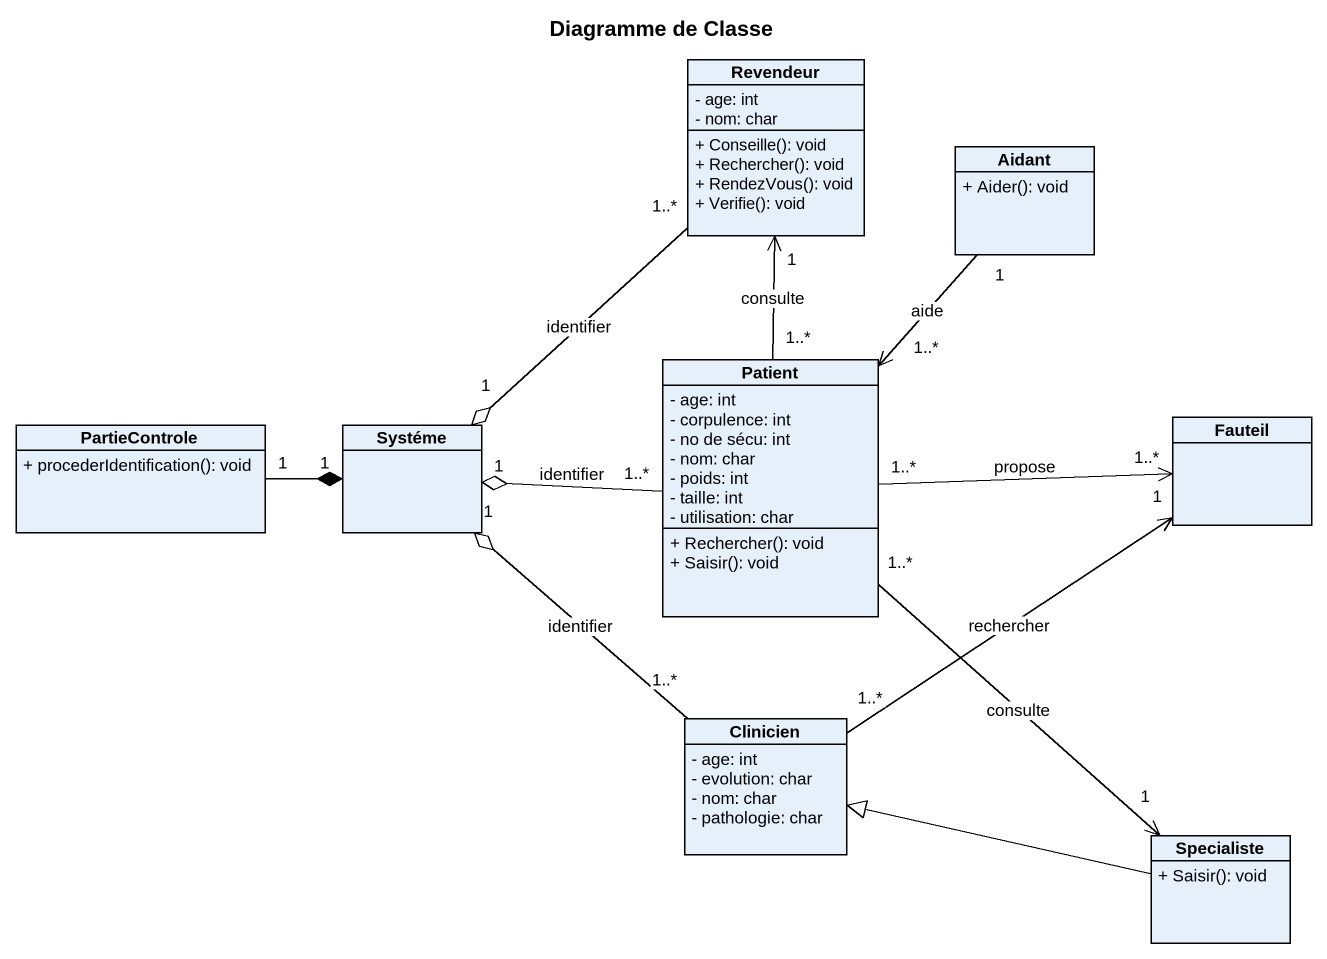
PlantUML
@startuml
title Diagramme de Classe
hide circle
hide empty members
skinparam classAttributeIconSize 0
class Revendeur {
  - age: int
  - nom: char
  + Conseille(): void
  + Rechercher(): void
  + RendezVous(): void
  + Verifie(): void
}
class Aidant {
  + Aider(): void
}
class Patient {
  - age: int
  - corpulence: int
  - no de sécu: int
  - nom: char
  - poids: int
  - taille: int
  - utilisation: char
  + Rechercher(): void
  + Saisir(): void
}
class Fauteil
class PartieControle {
  + procederIdentification(): void
}
class Systéme
class Clinicien {
  - age: int
  - evolution: char
  - nom: char
  - pathologie: char
}
class Specialiste {
  + Saisir(): void
}
Revendeur "1..*" --o "1" Systéme : identifier
Aidant "1" --> "1..*" Patient : aide
Patient "1..*" -up-> "1" Revendeur : consulte
Patient "1..*" -right-> "1..*" Fauteil : propose
Patient "1..*" -left-o "1" Systéme : identifier
Patient "1..*" --> "1" Specialiste : consulte
PartieControle "1" -right-* "1" Systéme
Clinicien "1..*" -up-> "1" Fauteil : rechercher
Clinicien "1..*" -up-o "1" Systéme : identifier
Specialiste -left-|> Clinicien
@enduml
